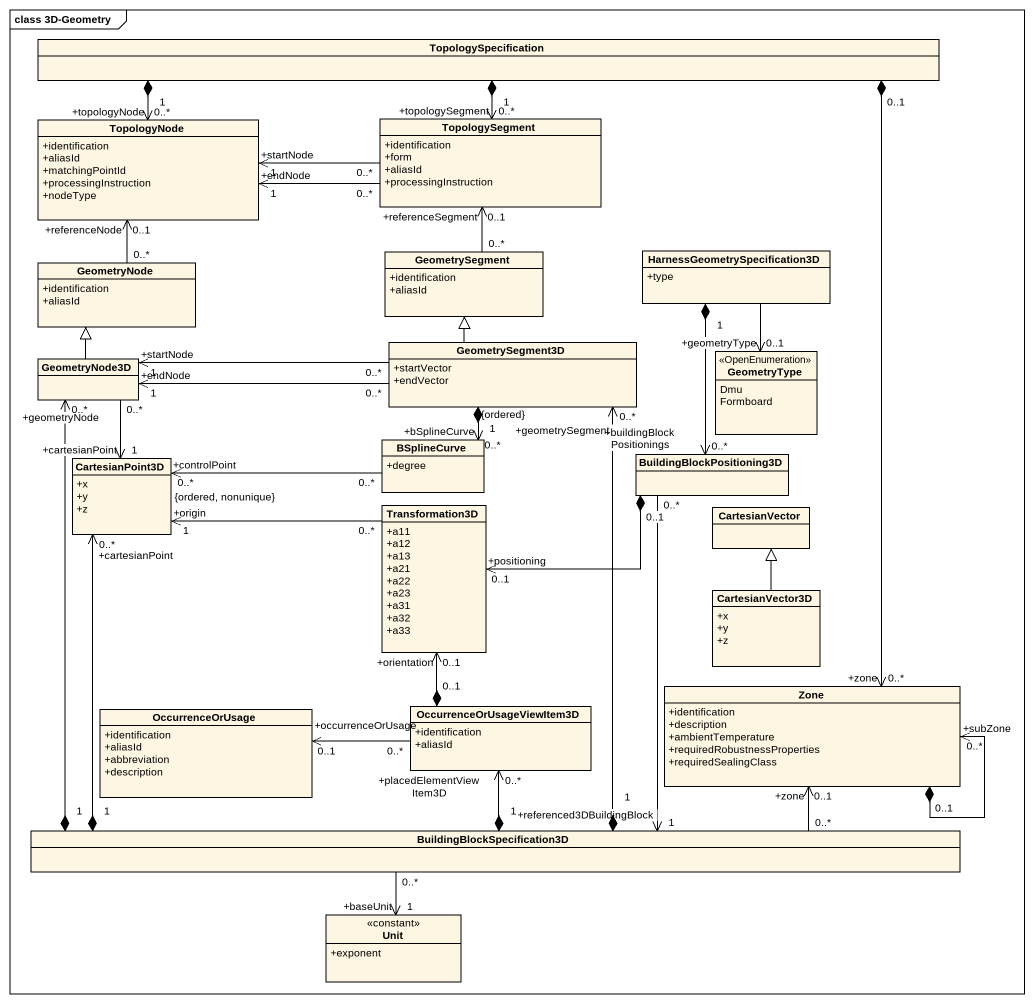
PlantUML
@startuml
mainframe class 3D-Geometry
hide circle
hide empty members
skinparam classAttributeIconSize 0
class TopologySpecification
class TopologyNode {
  +identification
  +aliasId
  +matchingPointId
  +processingInstruction
  +nodeType
}
class TopologySegment {
  +identification
  +form
  +aliasId
  +processingInstruction
}
class GeometryNode {
  +identification
  +aliasId
}
class GeometrySegment {
  +identification
  +aliasId
}
class "HarnessGeometrySpecification3D" as HarnessGeometrySpecification {
  +type
}
class GeometryNode3D
class GeometrySegment3D {
  +startVector
  +endVector
}
enum GeometryType <<OpenEnumeration>> {
  Dmu
  Formboard
}
class CartesianPoint3D {
  +x
  +y
  +z
}
class BSplineCurve {
  +degree
}
class BuildingBlockPositioning3D
class Transformation3D {
  +a11
  +a12
  +a13
  +a21
  +a22
  +a23
  +a31
  +a32
  +a33
}
class CartesianVector
class CartesianVector3D {
  +x
  +y
  +z
}
class Zone {
  +identification
  +description
  +ambientTemperature
  +requiredRobustnessProperties
  +requiredSealingClass
}
class OccurrenceOrUsage {
  +identification
  +aliasId
  +abbreviation
  +description
}
class OccurrenceOrUsageViewItem3D {
  +identification
  +aliasId
}
class BuildingBlockSpecification3D
class Unit <<constant>> {
  +exponent
}
TopologySpecification "1" *-left-> "+topologyNode\n0..*" TopologyNode
TopologySpecification "1" *--> "+topologySegment\n0..*" TopologySegment
TopologySpecification "0..1" *--> "+zone\n0..*" Zone
TopologySegment "0..*" -left-> "+startNode\n1" TopologyNode
TopologySegment "0..*" -left-> "+endNode\n1" TopologyNode
GeometryNode "0..*" -up-> "+referenceNode\n0..1" TopologyNode
GeometrySegment "0..*" -up-> "+referenceSegment\n0..1" TopologySegment
HarnessGeometrySpecification --> "+geometryType\n0..1" GeometryType
HarnessGeometrySpecification "1" *--> "+buildingBlockPositionings\n0..*" BuildingBlockPositioning3D
GeometryNode3D -up-|> GeometryNode
GeometryNode3D "0..*" --> "+cartesianPoint\n1" CartesianPoint3D
GeometrySegment3D -up-|> GeometrySegment
GeometrySegment3D "0..*" -left-> "+startNode\n1" GeometryNode3D
GeometrySegment3D "0..*" -left-> "+endNode\n1" GeometryNode3D
GeometrySegment3D "1" *--> "+bSplineCurve\n0..*\n{ordered}" BSplineCurve
BSplineCurve "0..*" -left-> "+controlPoint\n0..*\n{ordered, nonunique}" CartesianPoint3D
BuildingBlockPositioning3D "0..1" *-left-> "+positioning\n0..1" Transformation3D
BuildingBlockPositioning3D "0..*" --> "+referenced3DBuildingBlock\n1" BuildingBlockSpecification3D
Transformation3D "0..*" -left-> "+origin\n1" CartesianPoint3D
CartesianVector3D -up-|> CartesianVector
Zone "0..1" *--> "+subZone\n0..*" Zone
OccurrenceOrUsageViewItem3D "0..1" *-up-> "+orientation\n0..1" Transformation3D
OccurrenceOrUsageViewItem3D "0..*" -left-> "+occurrenceOrUsage\n0..1" OccurrenceOrUsage
BuildingBlockSpecification3D "1" *-up-> "+geometryNode\n0..*" GeometryNode3D
BuildingBlockSpecification3D "1" *-up-> "+geometrySegment\n0..*" GeometrySegment3D
BuildingBlockSpecification3D "1" *-up-> "+cartesianPoint\n0..*" CartesianPoint3D
BuildingBlockSpecification3D "0..*" -right-> "0..1\n+zone" Zone
BuildingBlockSpecification3D "1" *-up-> "+placedElementViewItem3D\n0..*" OccurrenceOrUsageViewItem3D
BuildingBlockSpecification3D "0..*" --> "+baseUnit\n1" Unit
@enduml
